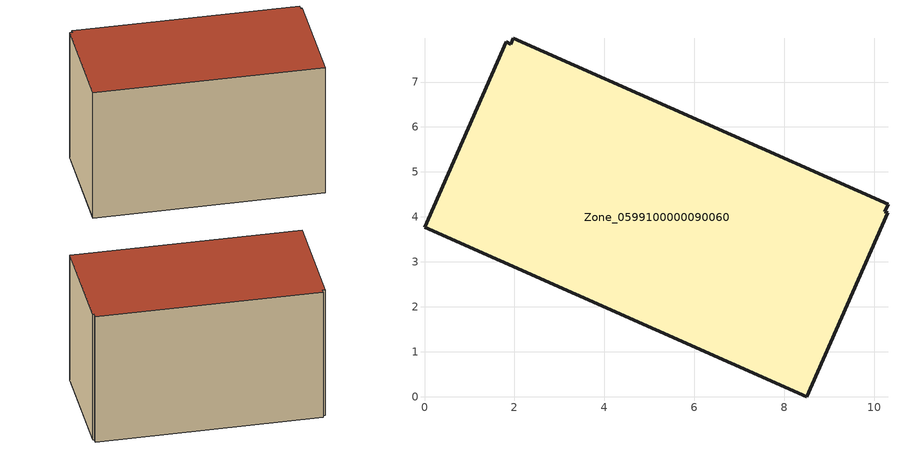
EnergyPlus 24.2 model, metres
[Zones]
Zone_0599100000090060
 floor ground (C_G): 1.81,7.89 1.92,7.84 1.98,7.97 10.31,4.28 10.24,4.12 10.3,4.09 8.5,0 0,3.77 z0
 wall outside (C_F): 8.5,0 10.3,4.09 10.24,4.12 10.31,4.28 1.98,7.97 1.92,7.84 1.81,7.89 0,3.77 8.5,0 z0:5.81
 roof outside (C_R): 1.92,7.84 1.81,7.89 0,3.77 8.5,0 10.3,4.09 10.24,4.12 10.31,4.28 1.98,7.97 z5.81
[BUILDING]
Pand.0599100000090060: North Axis=0; Terrain=City; Loads Convergence Tolerance Value=0.04; Temperature Convergence Tolerance Value=0.4; Solar Distribution=FullExterior; Maximum Number of Warmup Days=25; Minimum Number of Warmup Days=1
[Site:Location]
Rotterdam.The.Hague.AP_ZH_NLD Design_Conditions: Latitude=51.96; Longitude=4.45; Time Zone=1; Elevation=-4.5
[SITE:GROUNDTEMPERATURE:BUILDINGSURFACE]
18, 18, 18, 18, 18, 18, 18, 18, 18, 18, 18, 18
[MATERIAL] Thermal Absorptance=0.9; Solar Absorptance=0.7; Visible Absorptance=0.7
Name | Roughness | Thickness | Conductivity | Density | Specific Heat
G.TC.1946-1964 | MediumSmooth | 0.15 | 1 | 540 | 1210
F.TC.1946-1964 | Rough | 0.3 | 0.857143 | 1920 | 840
R.TC.1946-1964 | MediumRough | 0.2 | 0.235294 | 1500 | 1000
[CONSTRUCTION]
C_G: G.TC.1946-1964
C_F: F.TC.1946-1964
C_R: R.TC.1946-1964
[ZONE]
Zone_0599100000090060: Type=1; Multiplier=1; Ceiling Height=Autocalculate; Volume=Autocalculate; Floor Area=autocalculate; Part of Total Floor Area=Yes
[ZONEINFILTRATION:DESIGNFLOWRATE]
Infil_Zone_0599100000090060: Zone or ZoneList or Space or SpaceList=Zone_0599100000090060; Schedule=AlwaysOn; Design Flow Rate Calculation Method=Flow/Area; Flow Rate per Floor Area=0.003; Constant Term Coefficient=1; Temperature Term Coefficient=0; Velocity Term Coefficient=0; Velocity Squared Term Coefficient=0
[HVACTEMPLATE:ZONE:IDEALLOADSAIRSYSTEM]
Zone_0599100000090060: Maximum Heating Supply Air Temperature=50; Minimum Cooling Supply Air Temperature=13; Maximum Heating Supply Air Humidity Ratio=0.0156; Minimum Cooling Supply Air Humidity Ratio=0.0077; Heating Limit=NoLimit; Cooling Limit=NoLimit; Dehumidification Control Type=ConstantSensibleHeatRatio; Cooling Sensible Heat Ratio=0.7; Dehumidification Setpoint=60; Humidification Control Type=None; Humidification Setpoint=30; Outdoor Air Method=None; Outdoor Air Flow Rate per Person=0.00944; Outdoor Air Flow Rate per Zone Floor Area=0; Outdoor Air Flow Rate per Zone=0; Demand Controlled Ventilation Type=None; Outdoor Air Economizer Type=NoEconomizer; Heat Recovery Type=None; Sensible Heat Recovery Effectiveness=0.7; Latent Heat Recovery Effectiveness=0.65
[ZONECONTROL:THERMOSTAT]
ThermostatControl_Zone_0599100000090060: Zone or ZoneList=Zone_0599100000090060; Control Type Schedule=DualSetpointControlType; Control 1=Thermostat_Zone_0599100000090060; Temperature Difference Between Cutout And Setpoint=0
[THERMOSTATSETPOINT:DUALSETPOINT]
Thermostat_Zone_0599100000090060: Heating Setpoint Temperature Schedule=HeatingSetpoint_Zone_0599100000090060; Cooling Setpoint Temperature Schedule=CoolingSetpoint_Zone_0599100000090060
[SCHEDULE:COMPACT]
HeatingSetpoint_Zone_0599100000090060: Through: 12/31, For: AllDays, Until: 24:00, 21
CoolingSetpoint_Zone_0599100000090060: Through: 12/31, For: AllDays, Until: 24:00, 24
DualSetpointControlType: Through: 12/31, For: AllDays, Until: 24:00, 4
AlwaysOn: Through: 12/31, For: AllDays, Until: 24:00, 1
